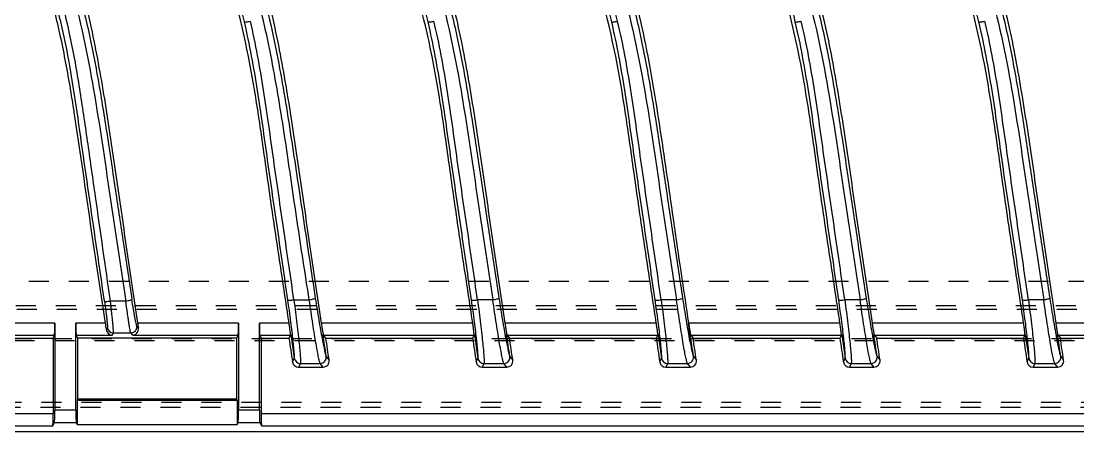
# Model space of a CAD drawing. Header units: millimetres. Extents: x 547 to 3706, y -10485 to 2068.
# Drawn here: x 1222.8 to 1309.1, y 1500.3 to 1533.9 of the extents above; entities that cross this region are included whole.
import ezdxf

# ---------------------------------------------------------------- set-up
doc = ezdxf.new("R2010")
doc.units = ezdxf.units.MM
doc.header["$LTSCALE"] = 16.335
doc.linetypes.add('HIDDEN', pattern=[0.2, 0.1, -0.1])
doc.layers.get('0').update_dxf_attribs({"linetype": 'CONTINUOUS'})
doc.layers.add('DEFAULT_2', color=8, linetype='HIDDEN')

msp = doc.modelspace()

# ---------------------------------------------------------------- linework, layer by layer
at = {"color": 7, "linetype": 'Continuous'}
for p, q in [((1231.366, 1511.037), (1230.111, 1511.037)), ((1245.097, 1511.14), (1246.351, 1511.14)), ((1261.351, 1511.14), (1260.097, 1511.14)), ((1276.351, 1511.14), (1275.097, 1511.14)), ((1291.351, 1511.14), (1290.097, 1511.14)), ((1306.351, 1511.14), (1305.097, 1511.14)), ((1225.566, 1509.237), (1220.56, 1509.237)), ((1225.566, 1509.237), (1225.566, 1502.108)), ((1227.284, 1502.108), (1227.284, 1509.237)), ((1229.702, 1509.237), (1227.284, 1509.237)), ((1232.269, 1509.006), (1232.391, 1508.858)), ((1240.566, 1509.237), (1232.332, 1509.237)), ((1240.566, 1509.237), (1240.566, 1502.108)), ((1242.284, 1502.108), (1242.284, 1509.237)), ((1244.702, 1509.237), (1242.284, 1509.237)), ((1259.702, 1509.237), (1247.332, 1509.237)), ((1274.702, 1509.237), (1262.332, 1509.237)), ((1289.702, 1509.237), (1277.332, 1509.237)), ((1277.474, 1508.288), (1277.337, 1509.2)), ((1304.702, 1509.237), (1292.332, 1509.237)), ((1319.702, 1509.237), (1307.332, 1509.237)), ((1220.56, 1508.239), (1225.542, 1508.239)), ((1225.425, 1508.005), (1225.542, 1508.239)), ((1227.308, 1508.239), (1227.425, 1508.005)), ((1227.308, 1508.239), (1230.248, 1508.239)), ((1229.776, 1508.707), (1229.856, 1508.86)), ((1230.248, 1508.239), (1230.35, 1508.434)), ((1230.35, 1508.434), (1231.774, 1508.434)), ((1231.935, 1508.239), (1231.774, 1508.434)), ((1231.935, 1508.239), (1240.542, 1508.239)), ((1240.425, 1508.005), (1240.542, 1508.239)), ((1242.308, 1508.239), (1242.425, 1508.005)), ((1242.308, 1508.239), (1244.817, 1508.239)), ((1244.844, 1508.289), (1244.695, 1508.005)), ((1244.844, 1508.289), (1245.129, 1506.361)), ((1247.707, 1508.005), (1247.474, 1508.288)), ((1247.514, 1508.239), (1259.817, 1508.239)), ((1259.844, 1508.289), (1259.695, 1508.005)), ((1259.844, 1508.289), (1260.129, 1506.361)), ((1262.474, 1508.288), (1262.707, 1508.005)), ((1262.514, 1508.239), (1274.817, 1508.239)), ((1274.844, 1508.289), (1274.695, 1508.005)), ((1274.844, 1508.289), (1275.129, 1506.361)), ((1277.514, 1508.239), (1277.707, 1508.005)), ((1277.514, 1508.239), (1289.817, 1508.239)), ((1289.844, 1508.289), (1289.695, 1508.005)), ((1289.844, 1508.289), (1290.129, 1506.361)), ((1292.474, 1508.288), (1292.707, 1508.005)), ((1292.514, 1508.239), (1304.817, 1508.239)), ((1304.844, 1508.289), (1304.695, 1508.005)), ((1304.844, 1508.289), (1305.129, 1506.361)), ((1307.474, 1508.288), (1307.707, 1508.005)), ((1307.514, 1508.239), (1319.817, 1508.239)), ((1220.583, 1508.005), (1225.425, 1508.005)), ((1225.425, 1508.005), (1225.425, 1501.825)), ((1227.425, 1508.005), (1227.425, 1503.002)), ((1240.425, 1508.005), (1227.425, 1508.005)), ((1240.425, 1503.002), (1240.425, 1508.005)), ((1242.425, 1508.005), (1242.425, 1501.825)), ((1242.425, 1508.005), (1244.695, 1508.005)), ((1247.707, 1508.005), (1259.695, 1508.005)), ((1262.707, 1508.005), (1274.695, 1508.005)), ((1277.707, 1508.005), (1289.695, 1508.005)), ((1292.707, 1508.005), (1304.695, 1508.005)), ((1307.707, 1508.005), (1319.695, 1508.005)), ((1244.984, 1506.057), (1245.129, 1506.361)), ((1247.739, 1506.507), (1247.975, 1506.204)), ((1259.984, 1506.057), (1260.129, 1506.361)), ((1262.739, 1506.507), (1262.975, 1506.204)), ((1274.984, 1506.057), (1275.129, 1506.361)), ((1277.739, 1506.507), (1277.975, 1506.204)), ((1289.984, 1506.057), (1290.129, 1506.361)), ((1292.739, 1506.507), (1292.975, 1506.204)), ((1304.984, 1506.057), (1305.129, 1506.361)), ((1307.739, 1506.507), (1307.975, 1506.204)), ((1245.623, 1505.934), (1245.478, 1505.631)), ((1245.478, 1505.631), (1247.481, 1505.631)), ((1245.623, 1505.934), (1247.245, 1505.934)), ((1247.481, 1505.631), (1247.245, 1505.934)), ((1260.623, 1505.934), (1260.478, 1505.631)), ((1260.478, 1505.631), (1262.481, 1505.631)), ((1260.623, 1505.934), (1262.245, 1505.934)), ((1262.481, 1505.631), (1262.245, 1505.934)), ((1275.623, 1505.934), (1275.478, 1505.631)), ((1275.478, 1505.631), (1277.481, 1505.631)), ((1275.623, 1505.934), (1277.245, 1505.934)), ((1277.481, 1505.631), (1277.245, 1505.934)), ((1290.623, 1505.934), (1290.478, 1505.631)), ((1290.478, 1505.631), (1292.481, 1505.631)), ((1290.623, 1505.934), (1292.245, 1505.934)), ((1292.481, 1505.631), (1292.245, 1505.934)), ((1305.623, 1505.934), (1305.478, 1505.631)), ((1305.478, 1505.631), (1307.481, 1505.631)), ((1305.623, 1505.934), (1307.245, 1505.934)), ((1307.481, 1505.631), (1307.245, 1505.934)), ((1227.425, 1503.002), (1227.394, 1502.939)), ((1227.394, 1502.939), (1227.394, 1500.939)), ((1227.394, 1502.939), (1240.456, 1502.939)), ((1240.425, 1503.002), (1227.425, 1503.002)), ((1240.456, 1502.939), (1240.425, 1503.002)), ((1240.456, 1502.939), (1240.456, 1500.939)), ((1227.284, 1502.108), (1225.566, 1502.108)), ((1242.284, 1502.108), (1240.566, 1502.108)), ((1225.425, 1501.825), (1221.768, 1501.825)), ((1418.425, 1501.825), (1242.425, 1501.825)), ((1221.768, 1500.827), (1225.4, 1500.827)), ((1444.607, 1500.337), (1221.848, 1500.337)), ((1225.4, 1500.827), (1225.542, 1501.11)), ((1225.542, 1501.11), (1227.308, 1501.11)), ((1227.308, 1501.11), (1227.394, 1500.939)), ((1227.394, 1500.939), (1240.456, 1500.939)), ((1240.456, 1500.939), (1240.542, 1501.11)), ((1240.542, 1501.11), (1242.308, 1501.11)), ((1242.308, 1501.11), (1242.45, 1500.827)), ((1242.45, 1500.827), (1418.4, 1500.827))]:
    msp.add_line(p, q, dxfattribs=at)
for centre, radius, start, end in [((1205.749, 1505.657), 24.219, 7.23378, 8.50071), ((1231.773, 1508.935), 0.501, 270.13652, 8.13086), ((1260.076, 1513.388), 28.053, 188.50818, 189.29203), ((1230.351, 1508.935), 0.501, 188.56488, 269.92212), ((1245.624, 1506.436), 0.501, 188.5979, 269.92974), ((1247.244, 1506.436), 0.501, 270.13867, 8.11568), ((1260.624, 1506.436), 0.501, 188.5979, 269.92974), ((1262.244, 1506.436), 0.501, 270.13867, 8.11568), ((1275.624, 1506.436), 0.501, 188.59791, 269.92975), ((1277.244, 1506.436), 0.501, 270.13866, 8.11564), ((1290.624, 1506.436), 0.501, 188.5979, 269.92974), ((1292.244, 1506.436), 0.501, 270.13867, 8.11568), ((1305.624, 1506.436), 0.501, 188.5979, 269.92974), ((1307.244, 1506.436), 0.501, 270.13867, 8.11568), ((1245.478, 1506.13), 0.499, 188.38459, 270.00035), ((1260.478, 1506.13), 0.499, 188.38425, 270.00003), ((1275.478, 1506.13), 0.499, 188.38469, 270.00049), ((1290.478, 1506.13), 0.499, 188.39382, 270.0061), ((1305.478, 1506.13), 0.499, 188.39382, 270.0061)]:
    msp.add_arc(centre, radius, start, end, dxfattribs=at)
for centre, major_axis, ratio, start_param, end_param in [((1225.54, 1509.237), (0, 1), 0.026186, -3.089233, -1.570796), ((1227.31, 1509.237), (0, 1), 0.026186, 1.570796, 3.089233), ((1240.54, 1509.237), (0, 1), 0.026186, -3.089233, -1.570796), ((1242.31, 1509.237), (0, 1), 0.026186, 1.570796, 3.089233), ((6430.795, 2279.923), (4124.678, 3238.736), 0.999193, 2.623347, 2.623723), ((-391.329, 1263.445), (1641.435, -228.537), 0.999338, 0.285537, 0.286637), ((6445.795, 2279.923), (4124.678, 3238.736), 0.999193, 2.623347, 2.623723), ((-376.329, 1263.445), (1641.435, -228.537), 0.999338, 0.285537, 0.286637), ((6460.795, 2279.923), (4124.678, 3238.736), 0.999193, 2.623347, 2.623723), ((-361.329, 1263.445), (1641.435, -228.537), 0.999338, 0.285537, 0.286637), ((6475.795, 2279.923), (4124.678, 3238.736), 0.999193, 2.623347, 2.623723), ((-346.329, 1263.445), (1641.435, -228.537), 0.999338, 0.285537, 0.286637), ((6490.795, 2279.923), (4124.678, 3238.736), 0.999193, 2.623347, 2.623723), ((-331.329, 1263.445), (1641.435, -228.537), 0.999338, 0.285537, 0.286637), ((1225.54, 1502.108), (0, 1), 0.026186, -3.089233, -1.570796), ((1227.31, 1502.108), (0, 1), 0.026186, 1.570796, 3.089233), ((1240.54, 1502.108), (0, 1), 0.026186, -3.089233, -1.570796), ((1242.31, 1502.108), (0, 1), 0.026186, 1.570796, 3.089233), ((1225.399, 1501.825), (0, 1), 0.026186, -3.089233, -1.570796), ((1242.451, 1501.825), (0, 1), 0.026186, -4.712389, -3.193953)]:
    msp.add_ellipse(centre, major_axis=major_axis, ratio=ratio, start_param=start_param, end_param=end_param, dxfattribs=at)
for points, knots in [([(1211.629, 1600.837), (1211.629, 1596.886), (1211.863, 1590.955), (1212.641, 1583.089), (1213.325, 1578.196), (1213.982, 1574.299), (1214.528, 1571.385), (1215.143, 1568.485), (1215.825, 1565.601), (1216.437, 1563.208), (1216.92, 1561.291), (1217.284, 1559.855), (1217.684, 1558.427), (1218.15, 1557.019), (1218.694, 1555.639), (1219.512, 1553.838), (1220.714, 1551.676), (1222.259, 1549.147), (1223.752, 1546.585), (1225.11, 1543.948), (1226.277, 1541.219), (1227.561, 1537.479), (1228.52, 1533.638), (1229.251, 1529.755), (1229.897, 1525.856), (1230.611, 1520.967), (1231.451, 1515.099), (1232.039, 1511.192), (1232.332, 1509.237)], [0, 0, 0, 0, 0.124968, 0.187465, 0.249961, 0.281211, 0.31246, 0.343711, 0.374959, 0.406206, 0.421837, 0.43747, 0.453094, 0.468719, 0.484358, 0.499999, 0.531246, 0.562507, 0.593754, 0.625011, 0.656262, 0.68752, 0.750005, 0.781257, 0.812506, 0.875004, 0.937502, 1, 1, 1, 1]), ([(1226.629, 1600.837), (1226.629, 1596.886), (1226.863, 1590.955), (1227.641, 1583.089), (1228.325, 1578.196), (1228.982, 1574.299), (1229.528, 1571.385), (1230.143, 1568.485), (1230.825, 1565.601), (1231.437, 1563.208), (1231.92, 1561.291), (1232.284, 1559.855), (1232.684, 1558.427), (1233.15, 1557.019), (1233.694, 1555.639), (1234.512, 1553.838), (1235.714, 1551.676), (1237.259, 1549.147), (1238.752, 1546.585), (1240.11, 1543.948), (1241.277, 1541.219), (1242.561, 1537.479), (1243.52, 1533.638), (1244.251, 1529.755), (1244.897, 1525.856), (1245.611, 1520.967), (1246.451, 1515.099), (1247.039, 1511.192), (1247.332, 1509.237)], [0, 0, 0, 0, 0.124968, 0.187465, 0.249961, 0.281211, 0.31246, 0.343711, 0.374959, 0.406206, 0.421837, 0.43747, 0.453094, 0.468719, 0.484358, 0.499999, 0.531246, 0.562507, 0.593754, 0.625011, 0.656262, 0.68752, 0.750005, 0.781257, 0.812506, 0.875004, 0.937502, 1, 1, 1, 1]), ([(1241.629, 1600.837), (1241.629, 1596.886), (1241.863, 1590.955), (1242.641, 1583.089), (1243.325, 1578.196), (1243.982, 1574.299), (1244.528, 1571.385), (1245.143, 1568.485), (1245.825, 1565.601), (1246.437, 1563.208), (1246.92, 1561.291), (1247.284, 1559.855), (1247.684, 1558.427), (1248.15, 1557.019), (1248.694, 1555.639), (1249.512, 1553.838), (1250.714, 1551.676), (1252.259, 1549.147), (1253.752, 1546.585), (1255.11, 1543.948), (1256.277, 1541.219), (1257.561, 1537.479), (1258.52, 1533.638), (1259.251, 1529.755), (1259.897, 1525.856), (1260.611, 1520.967), (1261.451, 1515.099), (1262.039, 1511.192), (1262.332, 1509.237)], [0, 0, 0, 0, 0.124968, 0.187465, 0.249961, 0.281211, 0.31246, 0.343711, 0.374959, 0.406206, 0.421837, 0.43747, 0.453094, 0.468719, 0.484358, 0.499999, 0.531246, 0.562507, 0.593754, 0.625011, 0.656262, 0.68752, 0.750005, 0.781257, 0.812506, 0.875004, 0.937502, 1, 1, 1, 1]), ([(1271.629, 1600.837), (1271.629, 1596.886), (1271.863, 1590.955), (1272.641, 1583.089), (1273.325, 1578.196), (1273.982, 1574.299), (1274.528, 1571.385), (1275.143, 1568.485), (1275.825, 1565.601), (1276.437, 1563.208), (1276.92, 1561.291), (1277.284, 1559.855), (1277.684, 1558.427), (1278.15, 1557.019), (1278.694, 1555.639), (1279.512, 1553.838), (1280.714, 1551.676), (1282.259, 1549.147), (1283.752, 1546.585), (1285.11, 1543.948), (1286.277, 1541.219), (1287.561, 1537.479), (1288.52, 1533.638), (1289.251, 1529.755), (1289.897, 1525.856), (1290.611, 1520.967), (1291.451, 1515.099), (1292.039, 1511.192), (1292.332, 1509.237)], [0, 0, 0, 0, 0.124968, 0.187465, 0.249961, 0.281211, 0.31246, 0.343711, 0.374959, 0.406206, 0.421837, 0.43747, 0.453094, 0.468719, 0.484358, 0.499999, 0.531246, 0.562507, 0.593754, 0.625011, 0.656262, 0.68752, 0.750005, 0.781257, 0.812506, 0.875004, 0.937502, 1, 1, 1, 1]), ([(1286.629, 1600.837), (1286.629, 1596.886), (1286.863, 1590.955), (1287.641, 1583.089), (1288.325, 1578.196), (1288.982, 1574.299), (1289.528, 1571.385), (1290.143, 1568.485), (1290.825, 1565.601), (1291.437, 1563.208), (1291.92, 1561.291), (1292.284, 1559.855), (1292.684, 1558.427), (1293.15, 1557.019), (1293.694, 1555.639), (1294.512, 1553.838), (1295.714, 1551.676), (1297.259, 1549.147), (1298.752, 1546.585), (1300.11, 1543.948), (1301.277, 1541.219), (1302.561, 1537.479), (1303.52, 1533.638), (1304.251, 1529.755), (1304.897, 1525.856), (1305.611, 1520.967), (1306.451, 1515.099), (1307.039, 1511.192), (1307.332, 1509.237)], [0, 0, 0, 0, 0.124968, 0.187465, 0.249961, 0.281211, 0.31246, 0.343711, 0.374959, 0.406206, 0.421837, 0.43747, 0.453094, 0.468719, 0.484358, 0.499999, 0.531246, 0.562507, 0.593754, 0.625011, 0.656262, 0.68752, 0.750005, 0.781257, 0.812506, 0.875004, 0.937502, 1, 1, 1, 1]), ([(1301.629, 1600.837), (1301.629, 1596.886), (1301.863, 1590.955), (1302.641, 1583.089), (1303.325, 1578.196), (1303.982, 1574.299), (1304.528, 1571.385), (1305.143, 1568.485), (1305.825, 1565.601), (1306.437, 1563.208), (1306.92, 1561.291), (1307.284, 1559.855), (1307.684, 1558.427), (1308.15, 1557.019), (1308.694, 1555.639), (1309.512, 1553.838), (1310.714, 1551.676), (1312.259, 1549.147), (1313.752, 1546.585), (1315.11, 1543.948), (1316.277, 1541.219), (1317.561, 1537.479), (1318.52, 1533.638), (1319.251, 1529.755), (1319.897, 1525.856), (1320.611, 1520.967), (1321.451, 1515.099), (1322.039, 1511.192), (1322.332, 1509.237)], [0, 0, 0, 0, 0.124968, 0.187465, 0.249961, 0.281211, 0.31246, 0.343711, 0.374959, 0.406206, 0.421837, 0.43747, 0.453094, 0.468719, 0.484358, 0.499999, 0.531246, 0.562507, 0.593754, 0.625011, 0.656262, 0.68752, 0.750005, 0.781257, 0.812506, 0.875004, 0.937502, 1, 1, 1, 1]), ([(1260.331, 1567.709), (1260.475, 1567.086), (1260.777, 1565.842), (1261.248, 1563.981), (1261.709, 1562.116), (1262.16, 1560.249), (1262.669, 1558.396), (1263.299, 1556.581), (1264.059, 1554.814), (1265.208, 1552.523), (1266.863, 1549.78), (1268.833, 1546.484), (1270.557, 1543.045), (1271.926, 1539.45), (1273.008, 1535.762), (1273.845, 1532.012), (1274.517, 1528.23), (1275.301, 1523.17), (1276.194, 1516.833), (1276.953, 1511.769), (1277.332, 1509.237)], [0, 0, 0, 0, 0.031238, 0.06248, 0.093745, 0.125021, 0.156259, 0.18749, 0.218771, 0.250064, 0.31255, 0.375066, 0.437545, 0.50006, 0.562563, 0.625055, 0.687551, 0.75004, 0.87502, 1, 1, 1, 1]), ([(1246.351, 1511.14), (1246.017, 1513.275), (1245.351, 1517.548), (1244.444, 1523.973), (1243.591, 1529.32), (1242.719, 1533.565), (1241.925, 1536.721), (1240.937, 1539.825), (1239.711, 1542.846), (1238.246, 1545.759), (1236.613, 1548.581), (1235.21, 1550.907), (1234.138, 1552.798), (1233.382, 1554.243), (1232.705, 1555.728), (1231.935, 1557.762), (1231.498, 1559.338), (1231.27, 1560.401)], [0, 0, 0, 0, 0.124556, 0.24925, 0.374076, 0.436544, 0.499051, 0.561588, 0.62416, 0.686762, 0.749385, 0.812025, 0.843353, 0.874687, 0.906013, 0.93735, 1, 1, 1, 1]), ([(1231.754, 1560.555), (1232.024, 1559.515), (1232.455, 1557.964), (1233.184, 1555.948), (1233.839, 1554.478), (1234.59, 1553.039), (1235.673, 1551.13), (1237.109, 1548.768), (1238.509, 1546.375), (1239.531, 1544.412), (1240.458, 1542.425), (1241.458, 1539.89), (1242.756, 1535.754), (1243.921, 1530.47), (1244.929, 1524.072), (1245.876, 1517.671), (1246.517, 1513.408), (1246.845, 1511.28)], [0, 0, 0, 0, 0.061918, 0.09263, 0.12345, 0.15461, 0.186136, 0.249909, 0.313944, 0.345801, 0.377462, 0.440254, 0.50266, 0.627117, 0.751585, 0.875898, 1, 1, 1, 1]), ([(1271.54, 1533.926), (1271.264, 1535.087), (1270.645, 1537.394), (1269.674, 1540.221), (1268.765, 1542.439), (1268.013, 1544.086), (1267.175, 1545.706), (1265.959, 1547.837), (1264.662, 1549.927), (1263.426, 1552.05), (1262.576, 1553.67), (1261.856, 1555.339), (1261.083, 1557.625), (1260.623, 1559.373), (1260.309, 1560.537)], [0, 0, 0, 0, 0.12326, 0.24665, 0.308615, 0.370899, 0.433673, 0.496982, 0.624403, 0.687877, 0.750838, 0.813258, 0.875457, 1, 1, 1, 1]), ([(1244.702, 1509.237), (1244.463, 1510.853), (1243.972, 1514.082), (1243.24, 1518.926), (1242.575, 1523.78), (1241.628, 1530.24), (1240.225, 1536.654), (1237.838, 1542.752), (1236.316, 1545.654), (1235.481, 1547.059)], [0, 0, 0, 0, 0.124971, 0.249941, 0.374913, 0.499883, 0.749829, 0.874927, 1, 1, 1, 1]), ([(1241.055, 1533.858), (1240.778, 1535.019), (1240.158, 1537.328), (1238.983, 1540.723), (1237.547, 1544.047), (1236.369, 1546.166), (1235.749, 1547.217)], [0, 0, 0, 0, 0.248265, 0.496619, 0.746256, 1, 1, 1, 1]), ([(1259.702, 1509.237), (1259.463, 1510.853), (1258.972, 1514.082), (1258.24, 1518.926), (1257.575, 1523.78), (1256.628, 1530.24), (1255.225, 1536.654), (1252.838, 1542.752), (1251.316, 1545.654), (1250.481, 1547.059)], [0, 0, 0, 0, 0.124971, 0.249941, 0.374913, 0.499883, 0.749829, 0.874927, 1, 1, 1, 1]), ([(1256.055, 1533.858), (1255.778, 1535.019), (1255.158, 1537.328), (1253.983, 1540.723), (1252.547, 1544.047), (1251.369, 1546.166), (1250.749, 1547.217)], [0, 0, 0, 0, 0.248265, 0.496619, 0.746256, 1, 1, 1, 1]), ([(1274.702, 1509.237), (1274.463, 1510.853), (1273.972, 1514.082), (1273.24, 1518.926), (1272.575, 1523.78), (1271.628, 1530.24), (1270.225, 1536.654), (1267.838, 1542.752), (1266.316, 1545.654), (1265.481, 1547.059)], [0, 0, 0, 0, 0.124971, 0.249941, 0.374913, 0.499883, 0.749829, 0.874927, 1, 1, 1, 1]), ([(1271.055, 1533.858), (1270.778, 1535.019), (1270.158, 1537.328), (1268.983, 1540.723), (1267.547, 1544.047), (1266.369, 1546.166), (1265.749, 1547.217)], [0, 0, 0, 0, 0.248265, 0.496619, 0.746256, 1, 1, 1, 1]), ([(1289.702, 1509.237), (1289.463, 1510.853), (1288.972, 1514.082), (1288.24, 1518.926), (1287.575, 1523.78), (1286.628, 1530.24), (1285.225, 1536.654), (1282.838, 1542.752), (1281.316, 1545.654), (1280.481, 1547.059)], [0, 0, 0, 0, 0.124971, 0.249941, 0.374913, 0.499883, 0.749829, 0.874927, 1, 1, 1, 1]), ([(1286.055, 1533.858), (1285.778, 1535.019), (1285.158, 1537.328), (1283.983, 1540.723), (1282.547, 1544.047), (1281.369, 1546.166), (1280.749, 1547.217)], [0, 0, 0, 0, 0.248265, 0.496619, 0.746256, 1, 1, 1, 1]), ([(1304.702, 1509.237), (1304.463, 1510.853), (1303.972, 1514.082), (1303.24, 1518.926), (1302.575, 1523.78), (1301.628, 1530.24), (1300.225, 1536.654), (1297.838, 1542.752), (1296.316, 1545.654), (1295.481, 1547.059)], [0, 0, 0, 0, 0.124971, 0.249941, 0.374913, 0.499883, 0.749829, 0.874927, 1, 1, 1, 1]), ([(1301.055, 1533.858), (1300.778, 1535.019), (1300.158, 1537.328), (1298.983, 1540.723), (1297.547, 1544.047), (1296.369, 1546.166), (1295.749, 1547.217)], [0, 0, 0, 0, 0.248265, 0.496619, 0.746256, 1, 1, 1, 1]), ([(1224.085, 1545.263), (1225.452, 1542.65), (1227.032, 1538.48), (1228.435, 1532.766), (1229.241, 1528.444), (1229.917, 1524.119), (1230.56, 1519.799), (1231.205, 1515.485), (1231.639, 1512.612), (1231.861, 1511.177)], [0, 0, 0, 0, 0.251892, 0.37769, 0.502702, 0.627337, 0.751723, 0.875914, 1, 1, 1, 1]), ([(1254.049, 1545.331), (1255.42, 1542.723), (1257.007, 1538.559), (1258.417, 1532.851), (1259.226, 1528.533), (1259.903, 1524.212), (1260.546, 1519.895), (1261.19, 1515.585), (1261.624, 1512.714), (1261.845, 1511.28)], [0, 0, 0, 0, 0.251921, 0.377726, 0.502732, 0.627362, 0.751741, 0.875924, 1, 1, 1, 1]), ([(1269.076, 1545.281), (1270.44, 1542.676), (1272.019, 1538.518), (1273.424, 1532.819), (1274.23, 1528.508), (1274.906, 1524.193), (1275.548, 1519.882), (1276.19, 1515.578), (1276.624, 1512.712), (1276.845, 1511.28)], [0, 0, 0, 0, 0.251831, 0.377627, 0.50266, 0.627309, 0.751704, 0.875906, 1, 1, 1, 1]), ([(1284.049, 1545.331), (1285.42, 1542.723), (1287.007, 1538.559), (1288.417, 1532.851), (1289.226, 1528.533), (1289.903, 1524.212), (1290.546, 1519.895), (1291.19, 1515.585), (1291.624, 1512.714), (1291.845, 1511.28)], [0, 0, 0, 0, 0.251921, 0.377726, 0.502732, 0.627362, 0.751741, 0.875924, 1, 1, 1, 1]), ([(1299.049, 1545.331), (1300.42, 1542.723), (1302.007, 1538.559), (1303.417, 1532.851), (1304.226, 1528.533), (1304.903, 1524.212), (1305.546, 1519.895), (1306.19, 1515.585), (1306.624, 1512.714), (1306.845, 1511.28)], [0, 0, 0, 0, 0.251921, 0.377726, 0.502732, 0.627362, 0.751741, 0.875924, 1, 1, 1, 1]), ([(1230.111, 1511.037), (1229.703, 1513.884), (1229.087, 1518.155), (1228.286, 1523.856), (1227.664, 1528.133), (1226.938, 1532.399), (1225.902, 1536.607), (1224.51, 1540.716), (1223.315, 1543.355), (1222.638, 1544.631)], [0, 0, 0, 0, 0.249418, 0.374255, 0.499228, 0.624261, 0.749384, 0.874681, 1, 1, 1, 1]), ([(1223.626, 1544.982), (1224.309, 1543.69), (1225.518, 1541.022), (1227.367, 1535.476), (1228.823, 1528.315), (1230.047, 1519.667), (1230.933, 1513.913), (1231.366, 1511.037)], [0, 0, 0, 0, 0.125341, 0.250612, 0.50073, 0.750552, 1, 1, 1, 1]), ([(1253.59, 1545.05), (1254.275, 1543.76), (1255.489, 1541.097), (1257.346, 1535.558), (1258.809, 1528.404), (1260.033, 1519.763), (1260.918, 1514.014), (1261.351, 1511.14)], [0, 0, 0, 0, 0.125341, 0.250613, 0.500729, 0.750551, 1, 1, 1, 1]), ([(1268.616, 1545), (1269.298, 1543.712), (1270.506, 1541.051), (1272.354, 1535.519), (1273.813, 1528.377), (1275.035, 1519.749), (1275.919, 1514.009), (1276.351, 1511.14)], [0, 0, 0, 0, 0.125341, 0.250611, 0.500729, 0.75055, 1, 1, 1, 1]), ([(1283.59, 1545.05), (1284.275, 1543.76), (1285.489, 1541.097), (1287.346, 1535.558), (1288.809, 1528.404), (1290.033, 1519.763), (1290.918, 1514.014), (1291.351, 1511.14)], [0, 0, 0, 0, 0.125341, 0.250613, 0.500729, 0.750551, 1, 1, 1, 1]), ([(1298.59, 1545.05), (1299.275, 1543.76), (1300.489, 1541.097), (1302.346, 1535.558), (1303.809, 1528.404), (1305.033, 1519.763), (1305.918, 1514.014), (1306.351, 1511.14)], [0, 0, 0, 0, 0.125341, 0.250613, 0.500729, 0.750551, 1, 1, 1, 1]), ([(1229.702, 1509.237), (1229.276, 1512.109), (1228.391, 1517.848), (1227.408, 1525.041), (1226.456, 1530.771), (1225.538, 1535.034), (1224.264, 1539.207), (1223.158, 1541.899), (1222.542, 1543.214)], [0, 0, 0, 0, 0.249938, 0.499856, 0.6249, 0.749892, 0.874957, 1, 1, 1, 1]), ([(1229.617, 1511.029), (1229.42, 1512.404), (1229.024, 1515.155), (1228.418, 1519.282), (1227.827, 1523.411), (1227.258, 1527.534), (1226.578, 1531.619), (1225.661, 1535.637), (1224.431, 1539.561), (1223.395, 1542.101), (1222.815, 1543.344)], [0, 0, 0, 0, 0.125707, 0.251525, 0.377455, 0.503229, 0.628172, 0.752184, 0.87584, 1, 1, 1, 1]), ([(1241.055, 1533.858), (1241.057, 1533.854), (1241.075, 1533.851), (1241.103, 1533.85), (1241.15, 1533.853), (1241.24, 1533.864), (1241.372, 1533.889), (1241.483, 1533.913), (1241.54, 1533.926)], [0, 0, 0, 0, 0.029507, 0.091032, 0.185111, 0.310805, 0.639099, 1, 1, 1, 1]), ([(1244.602, 1511.132), (1244.329, 1513.033), (1243.779, 1516.838), (1242.941, 1522.542), (1242.17, 1528.237), (1241.496, 1532.006), (1241.055, 1533.858)], [0, 0, 0, 0, 0.250489, 0.501295, 0.751825, 1, 1, 1, 1]), ([(1245.097, 1511.14), (1244.823, 1513.043), (1244.273, 1516.85), (1243.435, 1522.562), (1242.662, 1528.275), (1241.984, 1532.062), (1241.54, 1533.926)], [0, 0, 0, 0, 0.250024, 0.500302, 0.750758, 1, 1, 1, 1]), ([(1256.055, 1533.858), (1256.057, 1533.854), (1256.075, 1533.851), (1256.103, 1533.85), (1256.15, 1533.853), (1256.24, 1533.864), (1256.372, 1533.889), (1256.483, 1533.913), (1256.54, 1533.926)], [0, 0, 0, 0, 0.029507, 0.091032, 0.185111, 0.310805, 0.639099, 1, 1, 1, 1]), ([(1259.602, 1511.132), (1259.329, 1513.033), (1258.779, 1516.838), (1257.941, 1522.542), (1257.17, 1528.237), (1256.496, 1532.006), (1256.055, 1533.858)], [0, 0, 0, 0, 0.250489, 0.501295, 0.751825, 1, 1, 1, 1]), ([(1260.097, 1511.14), (1259.823, 1513.043), (1259.273, 1516.85), (1258.435, 1522.562), (1257.662, 1528.275), (1256.984, 1532.062), (1256.54, 1533.926)], [0, 0, 0, 0, 0.250024, 0.500302, 0.750758, 1, 1, 1, 1]), ([(1271.055, 1533.858), (1271.057, 1533.853), (1271.075, 1533.851), (1271.103, 1533.85), (1271.15, 1533.853), (1271.24, 1533.864), (1271.372, 1533.889), (1271.483, 1533.913), (1271.54, 1533.926)], [0, 0, 0, 0, 0.029507, 0.091032, 0.185111, 0.310805, 0.639099, 1, 1, 1, 1]), ([(1274.602, 1511.132), (1274.329, 1513.033), (1273.779, 1516.838), (1272.941, 1522.542), (1272.17, 1528.237), (1271.496, 1532.006), (1271.055, 1533.858)], [0, 0, 0, 0, 0.250489, 0.501295, 0.751825, 1, 1, 1, 1]), ([(1275.097, 1511.14), (1274.823, 1513.043), (1274.273, 1516.85), (1273.435, 1522.562), (1272.662, 1528.275), (1271.984, 1532.062), (1271.54, 1533.926)], [0, 0, 0, 0, 0.250024, 0.500302, 0.750758, 1, 1, 1, 1]), ([(1286.055, 1533.858), (1286.057, 1533.854), (1286.075, 1533.851), (1286.103, 1533.85), (1286.15, 1533.853), (1286.24, 1533.864), (1286.372, 1533.889), (1286.483, 1533.913), (1286.54, 1533.926)], [0, 0, 0, 0, 0.029507, 0.091032, 0.185111, 0.310805, 0.639099, 1, 1, 1, 1]), ([(1289.602, 1511.132), (1289.329, 1513.033), (1288.779, 1516.838), (1287.941, 1522.542), (1287.17, 1528.237), (1286.496, 1532.006), (1286.055, 1533.858)], [0, 0, 0, 0, 0.250489, 0.501295, 0.751825, 1, 1, 1, 1]), ([(1290.097, 1511.14), (1289.823, 1513.043), (1289.273, 1516.85), (1288.435, 1522.562), (1287.662, 1528.275), (1286.984, 1532.062), (1286.54, 1533.926)], [0, 0, 0, 0, 0.250024, 0.500302, 0.750758, 1, 1, 1, 1]), ([(1301.055, 1533.858), (1301.057, 1533.854), (1301.075, 1533.851), (1301.103, 1533.85), (1301.15, 1533.853), (1301.24, 1533.864), (1301.372, 1533.889), (1301.483, 1533.913), (1301.54, 1533.926)], [0, 0, 0, 0, 0.029507, 0.091032, 0.185111, 0.310805, 0.639099, 1, 1, 1, 1]), ([(1304.602, 1511.132), (1304.329, 1513.033), (1303.779, 1516.838), (1302.941, 1522.542), (1302.17, 1528.237), (1301.496, 1532.006), (1301.055, 1533.858)], [0, 0, 0, 0, 0.250489, 0.501295, 0.751825, 1, 1, 1, 1]), ([(1305.097, 1511.14), (1304.823, 1513.043), (1304.273, 1516.85), (1303.435, 1522.562), (1302.662, 1528.275), (1301.984, 1532.062), (1301.54, 1533.926)], [0, 0, 0, 0, 0.250024, 0.500302, 0.750758, 1, 1, 1, 1]), ([(1229.617, 1511.03), (1229.619, 1511.025), (1229.635, 1511.017), (1229.685, 1511.007), (1229.789, 1511.006), (1229.939, 1511.016), (1230.053, 1511.029), (1230.111, 1511.037)], [0, 0, 0, 0, 0.03167, 0.092712, 0.31628, 0.643285, 1, 1, 1, 1]), ([(1229.617, 1511.03), (1229.656, 1510.757), (1229.711, 1510.362), (1229.774, 1509.86), (1229.812, 1509.543), (1229.839, 1509.279), (1229.855, 1509.097), (1229.861, 1508.985), (1229.863, 1508.926), (1229.861, 1508.887), (1229.86, 1508.866), (1229.856, 1508.86)], [0, 0, 0, 0, 0.378469, 0.547121, 0.694879, 0.817234, 0.910709, 0.945648, 0.972307, 0.990451, 1, 1, 1, 1]), ([(1230.35, 1508.434), (1230.354, 1508.442), (1230.356, 1508.467), (1230.357, 1508.514), (1230.355, 1508.583), (1230.349, 1508.718), (1230.334, 1508.936), (1230.306, 1509.252), (1230.269, 1509.633), (1230.205, 1510.235), (1230.152, 1510.71), (1230.111, 1511.037)], [0, 0, 0, 0, 0.009697, 0.027825, 0.054356, 0.089154, 0.182546, 0.304926, 0.452664, 0.621311, 1, 1, 1, 1]), ([(1231.774, 1508.434), (1231.769, 1508.442), (1231.76, 1508.466), (1231.739, 1508.543), (1231.71, 1508.695), (1231.666, 1508.936), (1231.616, 1509.251), (1231.558, 1509.632), (1231.472, 1510.234), (1231.41, 1510.709), (1231.366, 1511.037)], [0, 0, 0, 0, 0.010392, 0.029132, 0.091405, 0.185341, 0.307824, 0.455209, 0.623174, 1, 1, 1, 1]), ([(1231.367, 1511.037), (1231.427, 1511.047), (1231.544, 1511.068), (1231.695, 1511.102), (1231.798, 1511.134), (1231.845, 1511.159), (1231.86, 1511.171), (1231.861, 1511.177)], [0, 0, 0, 0, 0.355646, 0.682075, 0.903245, 0.966946, 1, 1, 1, 1]), ([(1232.268, 1509.007), (1232.263, 1509.013), (1232.255, 1509.034), (1232.234, 1509.098), (1232.204, 1509.225), (1232.16, 1509.426), (1232.109, 1509.69), (1232.052, 1510.007), (1231.966, 1510.508), (1231.903, 1510.903), (1231.861, 1511.177)], [0, 0, 0, 0, 0.010455, 0.029445, 0.092391, 0.186696, 0.309257, 0.456559, 0.624244, 1, 1, 1, 1]), ([(1244.602, 1511.132), (1244.605, 1511.128), (1244.62, 1511.12), (1244.67, 1511.11), (1244.774, 1511.109), (1244.925, 1511.119), (1245.038, 1511.132), (1245.097, 1511.14)], [0, 0, 0, 0, 0.031673, 0.092671, 0.316242, 0.644191, 1, 1, 1, 1]), ([(1245.129, 1506.361), (1245.135, 1506.378), (1245.14, 1506.426), (1245.143, 1506.516), (1245.139, 1506.645), (1245.124, 1506.894), (1245.089, 1507.295), (1245.028, 1507.875), (1244.947, 1508.572), (1244.807, 1509.671), (1244.688, 1510.535), (1244.602, 1511.132)], [0, 0, 0, 0, 0.010917, 0.029705, 0.056592, 0.091671, 0.185367, 0.307909, 0.455421, 0.623443, 1, 1, 1, 1]), ([(1245.097, 1511.14), (1245.141, 1510.804), (1245.225, 1510.151), (1245.341, 1509.206), (1245.442, 1508.339), (1245.524, 1507.577), (1245.584, 1506.944), (1245.619, 1506.508), (1245.633, 1506.238), (1245.637, 1506.097), (1245.634, 1506.001), (1245.63, 1505.95), (1245.623, 1505.934)], [0, 0, 0, 0, 0.194137, 0.377438, 0.545452, 0.69374, 0.816498, 0.909666, 0.944567, 0.97137, 0.989876, 1, 1, 1, 1]), ([(1246.351, 1511.14), (1246.412, 1511.15), (1246.528, 1511.17), (1246.679, 1511.205), (1246.782, 1511.237), (1246.829, 1511.262), (1246.844, 1511.274), (1246.845, 1511.28)], [0, 0, 0, 0, 0.356256, 0.681394, 0.902608, 0.966765, 1, 1, 1, 1]), ([(1247.245, 1505.934), (1247.234, 1505.95), (1247.216, 1506.001), (1247.187, 1506.097), (1247.152, 1506.238), (1247.093, 1506.508), (1247.008, 1506.945), (1246.896, 1507.578), (1246.771, 1508.339), (1246.635, 1509.205), (1246.492, 1510.15), (1246.398, 1510.804), (1246.351, 1511.14)], [0, 0, 0, 0, 0.010913, 0.030167, 0.057638, 0.093108, 0.187054, 0.310002, 0.457812, 0.624942, 0.807105, 1, 1, 1, 1]), ([(1246.845, 1511.28), (1246.937, 1510.68), (1247.076, 1509.814), (1247.264, 1508.714), (1247.39, 1508.018), (1247.502, 1507.438), (1247.596, 1506.995), (1247.663, 1506.715), (1247.71, 1506.57), (1247.729, 1506.523), (1247.739, 1506.507)], [0, 0, 0, 0, 0.37436, 0.541579, 0.688687, 0.811348, 0.905747, 0.968928, 0.98842, 1, 1, 1, 1]), ([(1259.602, 1511.132), (1259.605, 1511.128), (1259.62, 1511.12), (1259.67, 1511.11), (1259.774, 1511.109), (1259.925, 1511.119), (1260.038, 1511.132), (1260.097, 1511.14)], [0, 0, 0, 0, 0.031673, 0.092671, 0.316242, 0.644191, 1, 1, 1, 1]), ([(1260.129, 1506.361), (1260.135, 1506.378), (1260.14, 1506.426), (1260.143, 1506.516), (1260.139, 1506.645), (1260.124, 1506.894), (1260.089, 1507.295), (1260.028, 1507.875), (1259.947, 1508.572), (1259.807, 1509.671), (1259.688, 1510.535), (1259.602, 1511.132)], [0, 0, 0, 0, 0.010917, 0.029705, 0.056592, 0.091671, 0.185367, 0.307909, 0.455421, 0.623443, 1, 1, 1, 1]), ([(1260.097, 1511.14), (1260.141, 1510.804), (1260.225, 1510.151), (1260.341, 1509.206), (1260.442, 1508.339), (1260.524, 1507.577), (1260.584, 1506.944), (1260.619, 1506.508), (1260.633, 1506.238), (1260.637, 1506.097), (1260.634, 1506.001), (1260.63, 1505.95), (1260.623, 1505.934)], [0, 0, 0, 0, 0.194137, 0.377438, 0.545452, 0.69374, 0.816498, 0.909666, 0.944567, 0.97137, 0.989876, 1, 1, 1, 1]), ([(1261.351, 1511.14), (1261.411, 1511.15), (1261.528, 1511.17), (1261.679, 1511.205), (1261.783, 1511.237), (1261.829, 1511.262), (1261.844, 1511.274), (1261.845, 1511.28)], [0, 0, 0, 0, 0.355667, 0.682096, 0.903263, 0.966961, 1, 1, 1, 1]), ([(1262.245, 1505.934), (1262.234, 1505.95), (1262.216, 1506.001), (1262.187, 1506.097), (1262.152, 1506.238), (1262.093, 1506.508), (1262.008, 1506.945), (1261.896, 1507.578), (1261.771, 1508.339), (1261.635, 1509.205), (1261.492, 1510.15), (1261.398, 1510.804), (1261.351, 1511.14)], [0, 0, 0, 0, 0.010913, 0.030167, 0.057638, 0.093108, 0.187054, 0.310002, 0.457812, 0.624942, 0.807105, 1, 1, 1, 1]), ([(1261.845, 1511.28), (1261.937, 1510.68), (1262.076, 1509.814), (1262.264, 1508.714), (1262.39, 1508.018), (1262.502, 1507.438), (1262.596, 1506.995), (1262.663, 1506.715), (1262.71, 1506.57), (1262.729, 1506.523), (1262.739, 1506.507)], [0, 0, 0, 0, 0.37436, 0.541579, 0.688687, 0.811348, 0.905747, 0.968928, 0.98842, 1, 1, 1, 1]), ([(1274.602, 1511.132), (1274.605, 1511.128), (1274.62, 1511.12), (1274.67, 1511.11), (1274.774, 1511.109), (1274.925, 1511.119), (1275.038, 1511.132), (1275.097, 1511.14)], [0, 0, 0, 0, 0.031673, 0.092671, 0.316242, 0.644191, 1, 1, 1, 1]), ([(1275.129, 1506.361), (1275.135, 1506.378), (1275.14, 1506.426), (1275.143, 1506.516), (1275.139, 1506.645), (1275.124, 1506.894), (1275.089, 1507.295), (1275.028, 1507.875), (1274.947, 1508.572), (1274.807, 1509.671), (1274.688, 1510.535), (1274.602, 1511.132)], [0, 0, 0, 0, 0.010918, 0.029706, 0.056594, 0.091672, 0.185369, 0.307911, 0.455424, 0.623445, 1, 1, 1, 1]), ([(1275.097, 1511.14), (1275.141, 1510.804), (1275.225, 1510.151), (1275.341, 1509.206), (1275.442, 1508.339), (1275.524, 1507.577), (1275.584, 1506.944), (1275.619, 1506.508), (1275.633, 1506.238), (1275.637, 1506.097), (1275.634, 1506.001), (1275.63, 1505.95), (1275.623, 1505.934)], [0, 0, 0, 0, 0.194137, 0.377438, 0.545452, 0.69374, 0.816498, 0.909666, 0.944566, 0.97137, 0.989876, 1, 1, 1, 1]), ([(1276.351, 1511.14), (1276.411, 1511.15), (1276.528, 1511.17), (1276.679, 1511.205), (1276.783, 1511.237), (1276.83, 1511.262), (1276.844, 1511.274), (1276.845, 1511.28)], [0, 0, 0, 0, 0.355658, 0.682104, 0.903273, 0.966963, 1, 1, 1, 1]), ([(1277.245, 1505.934), (1277.234, 1505.95), (1277.216, 1506.001), (1277.187, 1506.097), (1277.152, 1506.238), (1277.093, 1506.508), (1277.008, 1506.945), (1276.896, 1507.578), (1276.771, 1508.339), (1276.635, 1509.205), (1276.492, 1510.15), (1276.398, 1510.804), (1276.351, 1511.14)], [0, 0, 0, 0, 0.010913, 0.030167, 0.057638, 0.093108, 0.187054, 0.310002, 0.457812, 0.624942, 0.807105, 1, 1, 1, 1]), ([(1276.845, 1511.28), (1276.937, 1510.68), (1277.076, 1509.814), (1277.264, 1508.715), (1277.39, 1508.018), (1277.502, 1507.439), (1277.596, 1506.995), (1277.663, 1506.715), (1277.71, 1506.57), (1277.729, 1506.523), (1277.739, 1506.507)], [0, 0, 0, 0, 0.374352, 0.541568, 0.688674, 0.811335, 0.905734, 0.96892, 0.988416, 1, 1, 1, 1]), ([(1289.602, 1511.132), (1289.605, 1511.128), (1289.62, 1511.12), (1289.67, 1511.11), (1289.774, 1511.109), (1289.925, 1511.119), (1290.038, 1511.132), (1290.097, 1511.14)], [0, 0, 0, 0, 0.031673, 0.092671, 0.316242, 0.644191, 1, 1, 1, 1]), ([(1290.129, 1506.361), (1290.135, 1506.378), (1290.14, 1506.426), (1290.143, 1506.516), (1290.139, 1506.645), (1290.124, 1506.894), (1290.089, 1507.295), (1290.028, 1507.875), (1289.947, 1508.572), (1289.807, 1509.671), (1289.688, 1510.535), (1289.602, 1511.132)], [0, 0, 0, 0, 0.010917, 0.029705, 0.056592, 0.091671, 0.185367, 0.307909, 0.455421, 0.623443, 1, 1, 1, 1]), ([(1290.097, 1511.14), (1290.141, 1510.804), (1290.225, 1510.151), (1290.341, 1509.206), (1290.442, 1508.339), (1290.524, 1507.577), (1290.584, 1506.944), (1290.619, 1506.508), (1290.633, 1506.238), (1290.637, 1506.097), (1290.634, 1506.001), (1290.63, 1505.95), (1290.623, 1505.934)], [0, 0, 0, 0, 0.194137, 0.377438, 0.545452, 0.69374, 0.816498, 0.909666, 0.944567, 0.97137, 0.989876, 1, 1, 1, 1]), ([(1291.351, 1511.14), (1291.411, 1511.15), (1291.528, 1511.17), (1291.679, 1511.205), (1291.783, 1511.237), (1291.829, 1511.262), (1291.844, 1511.274), (1291.845, 1511.28)], [0, 0, 0, 0, 0.355667, 0.682096, 0.903263, 0.966961, 1, 1, 1, 1]), ([(1292.245, 1505.934), (1292.234, 1505.95), (1292.216, 1506.001), (1292.187, 1506.097), (1292.152, 1506.238), (1292.093, 1506.508), (1292.008, 1506.945), (1291.896, 1507.578), (1291.771, 1508.339), (1291.635, 1509.205), (1291.492, 1510.15), (1291.398, 1510.804), (1291.351, 1511.14)], [0, 0, 0, 0, 0.010913, 0.030167, 0.057638, 0.093108, 0.187054, 0.310002, 0.457812, 0.624942, 0.807105, 1, 1, 1, 1]), ([(1291.845, 1511.28), (1291.937, 1510.68), (1292.076, 1509.814), (1292.264, 1508.714), (1292.39, 1508.018), (1292.502, 1507.438), (1292.596, 1506.995), (1292.663, 1506.715), (1292.71, 1506.57), (1292.729, 1506.523), (1292.739, 1506.507)], [0, 0, 0, 0, 0.37436, 0.541579, 0.688687, 0.811348, 0.905747, 0.968928, 0.98842, 1, 1, 1, 1]), ([(1304.602, 1511.132), (1304.605, 1511.128), (1304.62, 1511.12), (1304.67, 1511.11), (1304.774, 1511.109), (1304.925, 1511.119), (1305.038, 1511.132), (1305.097, 1511.14)], [0, 0, 0, 0, 0.031673, 0.092671, 0.316242, 0.644191, 1, 1, 1, 1]), ([(1305.129, 1506.361), (1305.135, 1506.378), (1305.14, 1506.426), (1305.143, 1506.516), (1305.139, 1506.645), (1305.124, 1506.894), (1305.089, 1507.295), (1305.028, 1507.875), (1304.947, 1508.572), (1304.807, 1509.671), (1304.688, 1510.535), (1304.602, 1511.132)], [0, 0, 0, 0, 0.010917, 0.029705, 0.056592, 0.091671, 0.185367, 0.307909, 0.455421, 0.623443, 1, 1, 1, 1]), ([(1305.097, 1511.14), (1305.141, 1510.804), (1305.225, 1510.151), (1305.341, 1509.206), (1305.442, 1508.339), (1305.524, 1507.577), (1305.584, 1506.944), (1305.619, 1506.508), (1305.633, 1506.238), (1305.637, 1506.097), (1305.634, 1506.001), (1305.63, 1505.95), (1305.623, 1505.934)], [0, 0, 0, 0, 0.194137, 0.377438, 0.545452, 0.69374, 0.816498, 0.909666, 0.944567, 0.97137, 0.989876, 1, 1, 1, 1]), ([(1306.351, 1511.14), (1306.411, 1511.15), (1306.528, 1511.17), (1306.679, 1511.205), (1306.783, 1511.237), (1306.829, 1511.262), (1306.844, 1511.274), (1306.845, 1511.28)], [0, 0, 0, 0, 0.355667, 0.682096, 0.903263, 0.966961, 1, 1, 1, 1]), ([(1307.245, 1505.934), (1307.234, 1505.95), (1307.216, 1506.001), (1307.187, 1506.097), (1307.152, 1506.238), (1307.093, 1506.508), (1307.008, 1506.945), (1306.896, 1507.578), (1306.771, 1508.339), (1306.635, 1509.205), (1306.492, 1510.15), (1306.398, 1510.804), (1306.351, 1511.14)], [0, 0, 0, 0, 0.010913, 0.030167, 0.057638, 0.093108, 0.187054, 0.310002, 0.457812, 0.624942, 0.807105, 1, 1, 1, 1]), ([(1306.845, 1511.28), (1306.937, 1510.68), (1307.076, 1509.814), (1307.264, 1508.714), (1307.39, 1508.018), (1307.502, 1507.438), (1307.596, 1506.995), (1307.663, 1506.715), (1307.71, 1506.57), (1307.729, 1506.523), (1307.739, 1506.507)], [0, 0, 0, 0, 0.37436, 0.541579, 0.688687, 0.811348, 0.905747, 0.968928, 0.98842, 1, 1, 1, 1]), ([(1244.817, 1508.239), (1244.821, 1508.247), (1244.818, 1508.28), (1244.817, 1508.341), (1244.807, 1508.436), (1244.794, 1508.559), (1244.776, 1508.707), (1244.746, 1508.936), (1244.721, 1509.115), (1244.702, 1509.237)], [0, 0, 0, 0, 0.028088, 0.090924, 0.186454, 0.311407, 0.461047, 0.630347, 1, 1, 1, 1]), ([(1247.332, 1509.237), (1247.35, 1509.114), (1247.386, 1508.885), (1247.432, 1508.615), (1247.466, 1508.436), (1247.484, 1508.34), (1247.501, 1508.279), (1247.508, 1508.247), (1247.515, 1508.239)], [0, 0, 0, 0, 0.367329, 0.684837, 0.809826, 0.906071, 0.970228, 1, 1, 1, 1]), ([(1259.817, 1508.239), (1259.821, 1508.247), (1259.818, 1508.28), (1259.817, 1508.341), (1259.807, 1508.436), (1259.794, 1508.559), (1259.776, 1508.707), (1259.746, 1508.936), (1259.721, 1509.115), (1259.702, 1509.237)], [0, 0, 0, 0, 0.028088, 0.090924, 0.186454, 0.311407, 0.461047, 0.630347, 1, 1, 1, 1]), ([(1262.332, 1509.237), (1262.35, 1509.114), (1262.386, 1508.885), (1262.432, 1508.615), (1262.466, 1508.436), (1262.484, 1508.34), (1262.501, 1508.279), (1262.508, 1508.247), (1262.515, 1508.239)], [0, 0, 0, 0, 0.367329, 0.684837, 0.809826, 0.906071, 0.970228, 1, 1, 1, 1]), ([(1274.817, 1508.239), (1274.821, 1508.247), (1274.818, 1508.28), (1274.817, 1508.341), (1274.807, 1508.436), (1274.794, 1508.559), (1274.776, 1508.707), (1274.746, 1508.936), (1274.721, 1509.115), (1274.702, 1509.237)], [0, 0, 0, 0, 0.028088, 0.090924, 0.186454, 0.311407, 0.461047, 0.630347, 1, 1, 1, 1]), ([(1277.331, 1509.237), (1277.35, 1509.114), (1277.386, 1508.885), (1277.431, 1508.614), (1277.466, 1508.435), (1277.484, 1508.34), (1277.501, 1508.279), (1277.508, 1508.247), (1277.514, 1508.239)], [0, 0, 0, 0, 0.367573, 0.685232, 0.810039, 0.90616, 0.970249, 1, 1, 1, 1]), ([(1289.817, 1508.239), (1289.821, 1508.247), (1289.818, 1508.28), (1289.817, 1508.341), (1289.807, 1508.436), (1289.794, 1508.559), (1289.776, 1508.707), (1289.746, 1508.936), (1289.721, 1509.115), (1289.702, 1509.237)], [0, 0, 0, 0, 0.028088, 0.090924, 0.186454, 0.311407, 0.461047, 0.630347, 1, 1, 1, 1]), ([(1292.332, 1509.237), (1292.35, 1509.114), (1292.386, 1508.885), (1292.432, 1508.615), (1292.466, 1508.436), (1292.484, 1508.34), (1292.501, 1508.279), (1292.508, 1508.247), (1292.515, 1508.239)], [0, 0, 0, 0, 0.367329, 0.684837, 0.809826, 0.906071, 0.970228, 1, 1, 1, 1]), ([(1304.817, 1508.239), (1304.821, 1508.247), (1304.818, 1508.28), (1304.817, 1508.341), (1304.807, 1508.436), (1304.794, 1508.559), (1304.776, 1508.707), (1304.746, 1508.936), (1304.721, 1509.115), (1304.702, 1509.237)], [0, 0, 0, 0, 0.028088, 0.090924, 0.186454, 0.311407, 0.461047, 0.630347, 1, 1, 1, 1]), ([(1307.332, 1509.237), (1307.35, 1509.114), (1307.386, 1508.885), (1307.432, 1508.615), (1307.466, 1508.436), (1307.484, 1508.34), (1307.501, 1508.279), (1307.508, 1508.247), (1307.515, 1508.239)], [0, 0, 0, 0, 0.367329, 0.684837, 0.809826, 0.906071, 0.970228, 1, 1, 1, 1]), ([(1229.776, 1508.707), (1229.792, 1508.578), (1229.911, 1508.347), (1230.143, 1508.247), (1230.248, 1508.239)], [0, 0, 0, 0, 0.552466, 1, 1, 1, 1]), ([(1231.935, 1508.239), (1232.055, 1508.248), (1232.33, 1508.39), (1232.417, 1508.702), (1232.391, 1508.858)], [0, 0, 0, 0, 0.432478, 1, 1, 1, 1]), ([(1247.481, 1505.631), (1247.62, 1505.631), (1247.911, 1505.76), (1247.995, 1506.067), (1247.975, 1506.204)], [0, 0, 0, 0, 0.499972, 1, 1, 1, 1]), ([(1262.481, 1505.631), (1262.62, 1505.631), (1262.911, 1505.76), (1262.995, 1506.067), (1262.975, 1506.204)], [0, 0, 0, 0, 0.499971, 1, 1, 1, 1]), ([(1277.481, 1505.631), (1277.62, 1505.631), (1277.911, 1505.76), (1277.995, 1506.067), (1277.975, 1506.204)], [0, 0, 0, 0, 0.499972, 1, 1, 1, 1]), ([(1292.481, 1505.631), (1292.62, 1505.631), (1292.911, 1505.76), (1292.995, 1506.067), (1292.975, 1506.204)], [0, 0, 0, 0, 0.499971, 1, 1, 1, 1]), ([(1307.481, 1505.631), (1307.62, 1505.631), (1307.911, 1505.76), (1307.995, 1506.067), (1307.975, 1506.204)], [0, 0, 0, 0, 0.499971, 1, 1, 1, 1])]:
    msp.add_open_spline(points, degree=3, knots=knots, dxfattribs=at)
for points in [[(1247.739, 1506.507), (1247.651, 1507.101), (1247.563, 1507.695), (1247.474, 1508.288)], [(1262.739, 1506.507), (1262.651, 1507.101), (1262.563, 1507.695), (1262.474, 1508.288)], [(1277.739, 1506.507), (1277.651, 1507.101), (1277.563, 1507.695), (1277.474, 1508.288)], [(1292.739, 1506.507), (1292.651, 1507.101), (1292.563, 1507.695), (1292.474, 1508.288)], [(1307.739, 1506.507), (1307.651, 1507.101), (1307.563, 1507.695), (1307.474, 1508.288)]]:
    msp.add_open_spline(points, degree=3, dxfattribs=at)
at = {"layer": 'DEFAULT_2', "color": 8, "linetype": 'HIDDEN'}
for p, q in [((1220.173, 1512.654), (1446.174, 1512.654)), ((1446.174, 1510.656), (1220.173, 1510.656)), ((1446.265, 1510.337), (1220.225, 1510.337)), ((1445.84, 1507.937), (1218.994, 1507.937)), ((1219.016, 1507.8), (1445.818, 1507.8)), ((1444.997, 1502.74), (1221.458, 1502.74)), ((1444.931, 1502.337), (1221.523, 1502.337))]:
    msp.add_line(p, q, dxfattribs=at)

doc.saveas('drawing.dxf')
